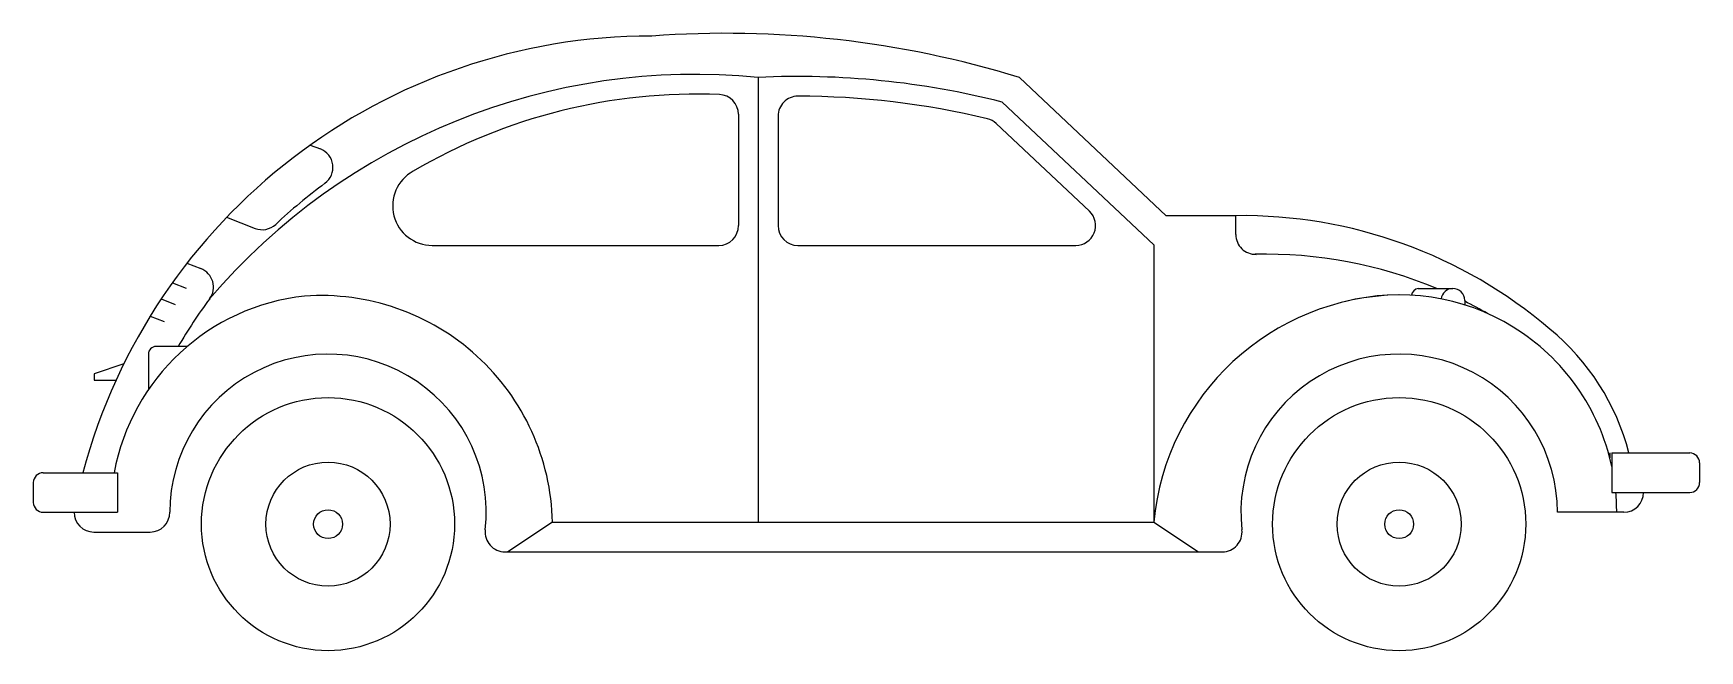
# Model space of a CAD drawing. Header units: millimetres. Extents: x -3277.19 to -3272.97, y 1856.07 to 1857.64.
import ezdxf

# ---------------------------------------------------------------- set-up
doc = ezdxf.new("R2010")
doc.units = ezdxf.units.MM
doc.header["$LTSCALE"] = 10
doc.layers.add('Veículos', color=2, linetype='Continuous')

msp = doc.modelspace()

# ---------------------------------------------------------------- linework, layer by layer
at = {"layer": 'Veículos'}
for p, q in [((-3275.3538, 1857.5239), (-3275.3538, 1856.3989)), ((-3274.6937, 1857.5239), (-3274.3225, 1857.1741)), ((-3274.7368, 1857.4614), (-3274.3538, 1857.1005)), ((-3275.4038, 1857.4305), (-3275.4038, 1857.1489)), ((-3275.3038, 1857.4262), (-3275.3038, 1857.1489)), ((-3274.752, 1857.4071), (-3274.5166, 1857.1853)), ((-3276.4863, 1857.3526), (-3276.4609, 1857.3428)), ((-3276.6978, 1857.17), (-3276.626, 1857.142)), ((-3274.1464, 1857.1741), (-3274.3225, 1857.1741)), ((-3274.1464, 1857.1263), (-3274.1464, 1857.1741)), ((-3276.1779, 1857.0989), (-3275.4538, 1857.0989)), ((-3275.2538, 1857.0989), (-3274.5509, 1857.0989)), ((-3274.3538, 1857.1005), (-3274.3538, 1856.3989)), ((-3276.798, 1857.0539), (-3276.7628, 1857.0402)), ((-3276.835, 1857.0043), (-3276.7998, 1856.9906)), ((-3273.6856, 1856.9899), (-3273.5977, 1856.9899)), ((-3276.8632, 1856.9634), (-3276.828, 1856.9497)), ((-3273.5677, 1856.9599), (-3273.5677, 1856.9483)), ((-3276.8908, 1856.9201), (-3276.8556, 1856.9065)), ((-3276.8957, 1856.8233), (-3276.8957, 1856.7339)), ((-3276.7973, 1856.8433), (-3276.8757, 1856.8433)), ((-3276.9577, 1856.7993), (-3277.0328, 1856.774)), ((-3277.0328, 1856.774), (-3277.0328, 1856.7582)), ((-3277.0328, 1856.7582), (-3276.9772, 1856.7582)), ((-3273.2011, 1856.5739), (-3273.2011, 1856.562)), ((-3273.1959, 1856.5739), (-3272.9988, 1856.5739)), ((-3273.1959, 1856.5739), (-3273.1959, 1856.4739)), ((-3272.9738, 1856.5489), (-3272.9738, 1856.4989)), ((-3277.1615, 1856.5239), (-3276.9737, 1856.5239)), ((-3276.9737, 1856.5239), (-3276.9737, 1856.4239)), ((-3277.1865, 1856.4989), (-3277.1865, 1856.4489)), ((-3273.1959, 1856.4739), (-3272.9988, 1856.4739)), ((-3277.1615, 1856.4239), (-3276.9737, 1856.4239)), ((-3273.1658, 1856.4239), (-3273.3335, 1856.4239)), ((-3275.8741, 1856.3989), (-3275.9872, 1856.3239)), ((-3275.8741, 1856.3989), (-3274.3538, 1856.3989)), ((-3274.3538, 1856.3989), (-3274.2406, 1856.3239)), ((-3277.0334, 1856.3739), (-3276.8914, 1856.3739)), ((-3275.9942, 1856.3239), (-3274.1807, 1856.3239))]:
    msp.add_line(p, q, dxfattribs=at)
for centre, radius in [((-3276.4414, 1856.3939), 0.32), ((-3273.7335, 1856.3939), 0.32), ((-3276.4414, 1856.3939), 0.1569), ((-3273.7335, 1856.3939), 0.1569), ((-3276.4414, 1856.3939), 0.0365), ((-3273.7335, 1856.3939), 0.0365)]:
    msp.add_circle(centre, radius, dxfattribs=at)
for centre, radius, start, end in [((-3275.6231, 1856.14), 1.4885, 90, 165.0543), ((-3275.4371, 1855.1), 2.5353, 72.9472, 94.2068), ((-3275.5119, 1855.9177), 1.6139, 84.3786, 139.5888), ((-3275.2544, 1855.4255), 2.1007, 75.734, 92.7114), ((-3275.5085, 1856.0641), 1.4175, 87.7123, 120.4271), ((-3275.4538, 1857.4305), 0.05, 0, 87.801), ((-3275.2538, 1857.4262), 0.05, 89.9821, 180), ((-3275.2544, 1855.4255), 2.0507, 76.4673, 89.9821), ((-3274.7863, 1857.3707), 0.05, 46.6949, 76.4673), ((-3276.479, 1857.2962), 0.05, 306.5121, 68.7478), ((-3276.1779, 1857.1989), 0.1, 118.9367, 270), ((-3275.6231, 1856.14), 1.3885, 126.5121, 133.1986), ((-3274.5509, 1857.1489), 0.05, 270, 46.6949), ((-3276.6078, 1857.1886), 0.05, 248.7478, 313.1986), ((-3275.4538, 1857.1489), 0.05, 270, 0), ((-3275.2538, 1857.1489), 0.05, 180, 270), ((-3274.1311, 1855.974), 1.2002, 49.5569, 90.7288), ((-3274.0964, 1857.1263), 0.05, 180, 271.4578), ((-3274.0713, 1855.9532), 1.1235, 67.3411, 91.3641), ((-3276.781, 1856.9936), 0.05, 323.599, 68.7478), ((-3276.4414, 1856.4239), 0.55, 96.1698, 169.5243), ((-3276.4599, 1856.3861), 0.586, 1.2444, 93.9787), ((-3273.7228, 1856.3403), 0.6337, 90.965, 174.6951), ((-3273.7335, 1856.4239), 0.55, 12.1788, 104.5521), ((-3273.6828, 1856.9703), 0.0198, 97.944, 172.1597), ((-3273.5977, 1856.9599), 0.03, 90, 173.0707), ((-3273.5977, 1856.9599), 0.03, 0, 90), ((-3275.6231, 1856.14), 1.3885, 143.599, 149.5689), ((-3274.0713, 1855.9532), 1.1235, 60.0263, 63.3721), ((-3273.7335, 1856.4239), 0.6, 14.4775, 50.5823), ((-3276.8757, 1856.8233), 0.02, 90, 180), ((-3276.4414, 1856.4239), 0.4, 353.6206, 180), ((-3273.7335, 1856.4239), 0.4, 0, 186.3794), ((-3272.9988, 1856.5489), 0.025, 0, 90), ((-3277.1615, 1856.4989), 0.025, 90, 180), ((-3273.7335, 1856.4239), 0.55, 0, 5.2159), ((-3273.1658, 1856.4739), 0.05, 270, 0), ((-3272.9988, 1856.4989), 0.025, 270, 0), ((-3277.1615, 1856.4489), 0.025, 180, 270), ((-3277.0334, 1856.4239), 0.05, 180, 270), ((-3276.8914, 1856.4239), 0.05, 270, 0), ((-3275.9942, 1856.3739), 0.05, 173.6206, 270), ((-3274.1807, 1856.3739), 0.05, 270, 6.3794)]:
    msp.add_arc(centre, radius, start, end, dxfattribs=at)

doc.saveas('drawing.dxf')
